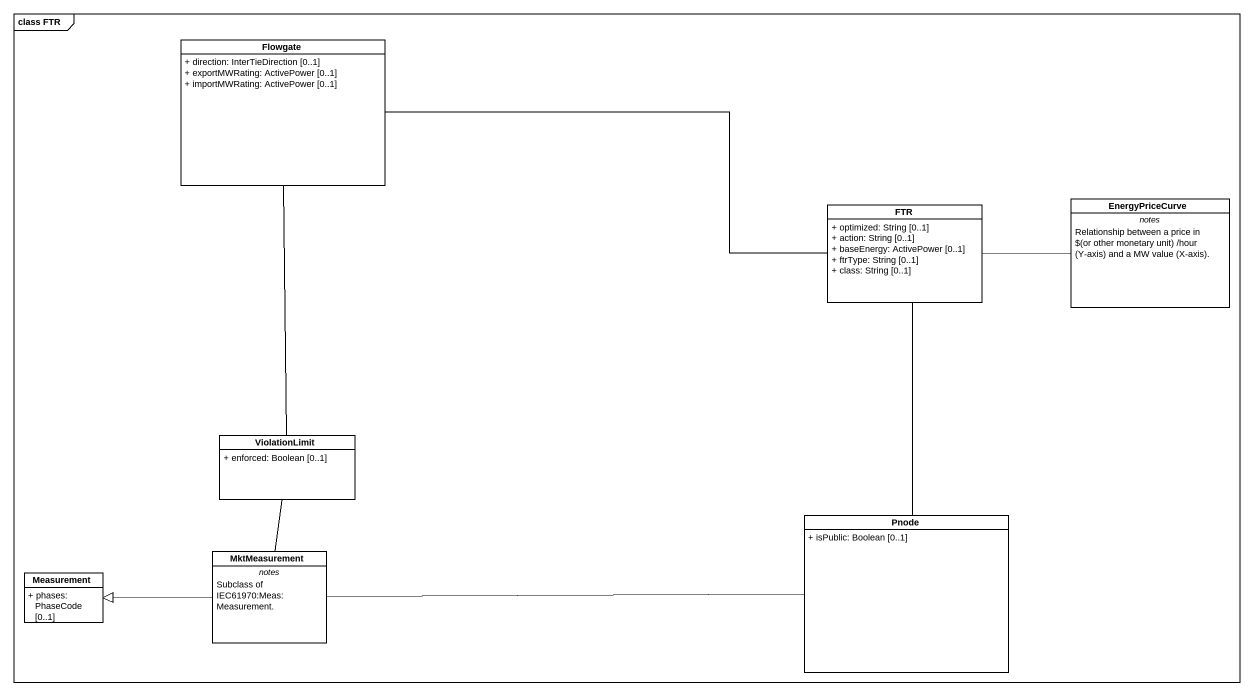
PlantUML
@startuml
mainframe class FTR
hide circle
hide empty members
skinparam classAttributeIconSize 0
class Flowgate {
  + direction: InterTieDirection [0..1]
  + exportMWRating: ActivePower [0..1]
  + importMWRating: ActivePower [0..1]
}
class FTR {
  + optimized: String [0..1]
  + action: String [0..1]
  + baseEnergy: ActivePower [0..1]
  + ftrType: String [0..1]
  + class: String [0..1]
}
class EnergyPriceCurve {
  -- notes --
  {field} Relationship between a price in $(or other monetary unit) /hour (Y-axis) and a MW value (X-axis).
}
class ViolationLimit {
  + enforced: Boolean [0..1]
}
class Pnode {
  + isPublic: Boolean [0..1]
}
class MktMeasurement {
  -- notes --
  Subclass of IEC61970:Meas:Measurement.
}
class Measurement {
  + phases: PhaseCode [0..1]
}
Flowgate -right- FTR
FTR -- Pnode
EnergyPriceCurve -left- FTR
ViolationLimit -up- Flowgate
ViolationLimit -- MktMeasurement
Pnode -left- MktMeasurement
MktMeasurement -left-|> Measurement
@enduml
